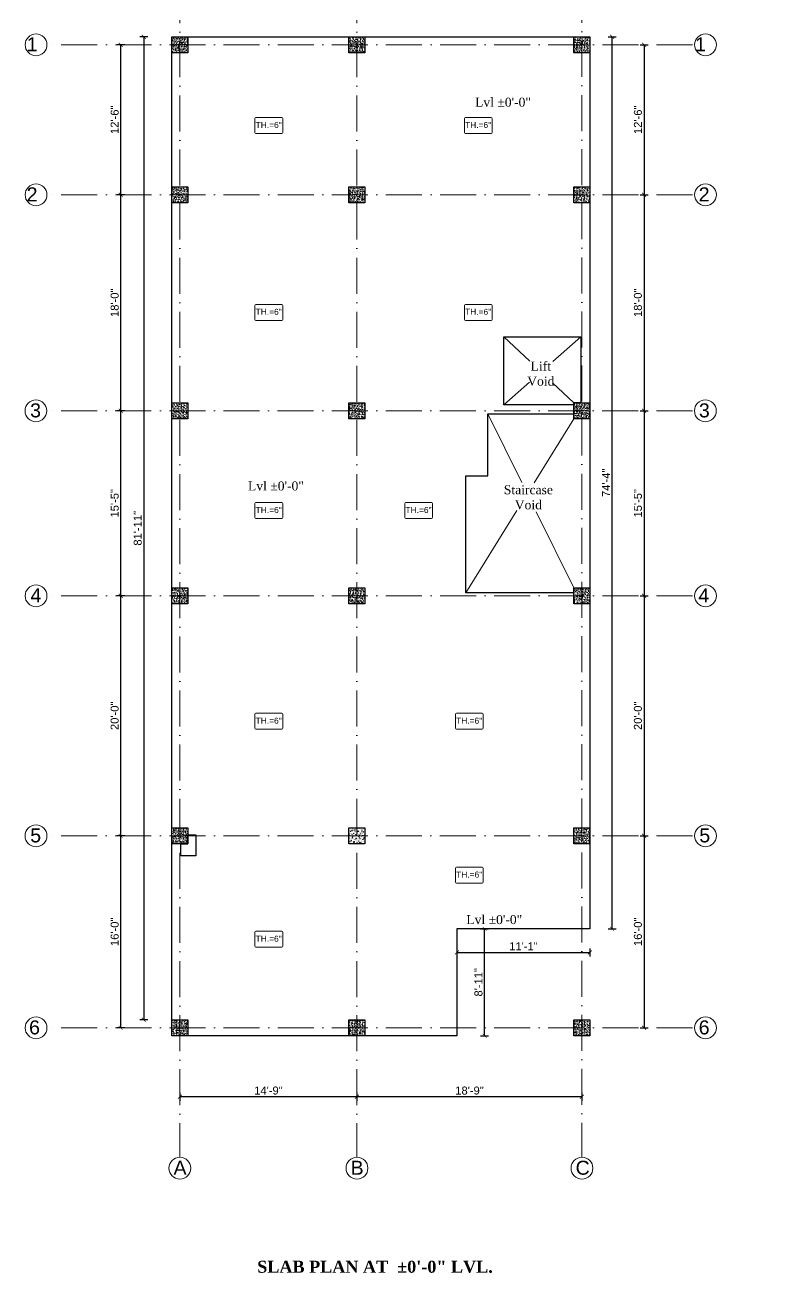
# Model space of a CAD drawing. Header units: inches. Extents: x 10755 to 33653, y -10992 to 10708.
# Drawn here: x 11952 to 12711, y 3498 to 4749 of the extents above; entities that cross this region are included whole.
import ezdxf

# ---------------------------------------------------------------- set-up
doc = ezdxf.new("R2010")
doc.units = ezdxf.units.IN
doc.header["$MEASUREMENT"] = 0
doc.linetypes.add('ACAD_ISO03W100', pattern=[30, 12, -18])
doc.linetypes.add('ACAD_ISO10W100', pattern=[18, 12, -3, 0, -3])
for name, color, linetype, lineweight in [('centerline', 9, 'ACAD_ISO10W100', 5), ('col', 1, 'Continuous', 30), ('dim', 6, 'Continuous', 13), ('dimension center - 8', 134, 'Continuous', 13), ('dimension element- 8', 5, 'Continuous', 13), ('DIMINSION', 5, 'Continuous', 15), ('hatch- rcc', 252, 'Continuous', 5), ('hidden', 52, 'ACAD_ISO03W100', 13), ('rcc slab', 14, 'Continuous', 30), ('Text', 150, 'Continuous', 18), ('text-1-8', 6, 'Continuous', 13), ('wall', 1, 'Continuous', 35)]:
    doc.layers.add(name, color=color, linetype=linetype, lineweight=lineweight)
doc.layers.add('T-TEXT', color=230, linetype='Continuous')
doc.layers.get('DIMINSION').off()
doc.styles.get("Standard").update_dxf_attribs({"font": 'arial.ttf'})
doc.styles.add('suren', font='times.ttf', dxfattribs={"height": 4})
doc.styles.add('Times New Roman', font='times.ttf')
doc.styles.add('titles', font='verdana.ttf')
doc.dimstyles.new('S8', dxfattribs={"dimscale": 8, "dimtxt": 1, "dimasz": 0.5, "dimexe": 0.5, "dimexo": 0.5, "dimgap": 0.25, "dimtad": 1, "dimzin": 3, "dimdsep": 46, "dimlunit": 4, "dimtxsty": 'Standard', "dimblk": 'ARCHTICK', "dimcen": 0, "dimclrd": 256, "dimclre": 256, "dimclrt": 6, "dimadec": 0, "dimazin": 0, "dimtfac": 0.5, "dimtix": 1, "dimtmove": 1, "dimatfit": 3, "dimfxl": 0.5, "dimfxlon": 1, "dimfrac": 1, "dimtolj": 1, "dimtzin": 0, "dimarcsym": 1})

# ---------------------------------------------------------------- blocks, each defined once
blk = doc.blocks.new('ETERWEWE')
at = {"layer": 'hatch- rcc', "linetype": 'Continuous', "ltscale": 30}
h = blk.add_hatch(dxfattribs=at)
h.set_pattern_fill('AR-CONC', color=256, scale=0.5, style=0)
h.set_pattern_definition([(50, (0, 0), (3.586300913, -0.313760675), [0.375, -4.125]), (355, (0, 0), (-0.69375667, 3.76096067), [0.3, -3.3]), (100.4514445, (0.299, -0.026), (2.89254423, 3.447199955), [0.31870096, -3.50571056]), (46.1842, (0, 1), (5.33620665, -0.8275964), [0.5625, -6.1875]), (96.6356355, (0.4447, 0.931), (4.67330973, 4.870593), [0.47805171, -5.2585688]), (351.184164, (0, 1), (4.67330973, 4.870593), [0.45, -4.95]), (21, (0.5, 0.75), (2.98453526, -2.013094453), [0.375, -4.125]), (326, (0.5, 0.75), (1.21657666, 3.625750225), [0.3, -3.3]), (71.4514447, (0.7487, 0.5822), (4.20111188, 1.612655764), [0.31870095, -3.50571056]), (37.5, (0, 0), (0.060799277, 1.664469269), [0, -3.26, 0, -3.35, 0, -3.3125]), (7.5, (0, 0), (1.315347687, 1.97205856), [0, -1.91, 0, -3.185, 0, -1.2625]), (327.5, (-1.115, 0), (2.669112181, -0.112774359), [0, -1.25, 0, -3.9, 0, -5.175]), (317.5, (-1.615, 0), (2.915930847, 0.50052491), [0, -1.625, 0, -2.59, 0, -3.675])])
h.paths.add_polyline_path([(159423.2, -3794.6), (159439.2, -3794.6), (159439.2, -3778.6), (159423.2, -3778.6)])
at = {"layer": 'col', "linetype": 'Continuous', "ltscale": 30}
blk.add_lwpolyline([(159423.2, -3794.6), (159423.2, -3778.6), (159439.2, -3778.6), (159439.2, -3794.6), (159423.2, -3794.6)], dxfattribs=at)
blk = doc.blocks.new('wewerrr')
at = {"layer": 'DIMINSION', "linetype": 'Continuous'}
for p in [(16886.6, 33.2), (16886.6, 33.2), (17063.6, 33.2), (17063.6, 33.2), (17288.6, 33.2), (17288.6, 33.2), (16886.6, -116.8), (16886.6, -116.8), (17063.6, -116.8), (17063.6, -116.8), (17288.6, -116.8), (17288.6, -116.8), (16886.6, -332.8), (16886.6, -332.8), (17063.6, -332.8), (17063.6, -332.8), (17288.6, -332.8), (17288.6, -332.8), (16886.6, -517.8), (16886.6, -517.8), (17063.6, -517.8), (17063.6, -517.8), (17288.5, -517.8), (17288.5, -517.8), (16886.6, -757.8), (16886.6, -757.8), (17063.6, -757.8), (17063.6, -757.8), (17288.6, -757.8), (17288.6, -757.8), (16886.6, -949.8), (16886.6, -949.8), (17063.6, -949.8), (17063.6, -949.8), (17288.6, -949.8), (17288.6, -949.8)]:
    blk.add_blockref('ETERWEWE', p, dxfattribs=at)
blk = doc.blocks.new('_ArchTick')
at = {"color": 0, "const_width": 0.15}
blk.add_lwpolyline([(-0.5, -0.5), (0.5, 0.5)], dxfattribs=at)
blk = doc.blocks.new('*D1445')
at = {"layer": 'Defpoints', "color": 0, "transparency": 16777216}
for p in [(12517, 4760.4), (12115.1, 4737.3), (12517, 4737.3)]:
    blk.add_point(p, dxfattribs=at)
at = {"layer": 'dimension element- 8', "lineweight": -2, "transparency": 16777216}
for p, q in [((12115.1, 4756.4), (12115.1, 4764.4)), ((12115.1, 4760.4), (12517, 4760.4)), ((12517, 4756.4), (12517, 4764.4))]:
    blk.add_line(p, q, dxfattribs=at)
at = {"layer": 'dimension element- 8', "lineweight": -2, "transparency": 16777216, "xscale": 4, "yscale": 4, "zscale": 4, "rotation": 180}
blk.add_blockref('_ArchTick', (12115.1, 4760.4), dxfattribs=at)
at = {"layer": 'dimension element- 8', "lineweight": -2, "transparency": 16777216, "xscale": 4, "yscale": 4, "zscale": 4}
blk.add_blockref('_ArchTick', (12517, 4760.4), dxfattribs=at)
at = {"layer": 'dimension element- 8', "color": 6, "transparency": 16777216, "insert": (12316.1, 4766.5), "char_height": 8, "attachment_point": 5}
blk.add_mtext('\\A1;33\'-6"', dxfattribs=at)
blk = doc.blocks.new('*D1446')
at = {"layer": 'Defpoints', "color": 0, "transparency": 16777216}
for p in [(12099.1, 4737.3), (12071, 3754.3), (12099.1, 3754.3)]:
    blk.add_point(p, dxfattribs=at)
at = {"layer": 'dimension element- 8', "lineweight": -2, "transparency": 16777216}
for p, q in [((12075, 4737.3), (12067, 4737.3)), ((12071, 4737.3), (12071, 3754.3)), ((12075, 3754.3), (12067, 3754.3))]:
    blk.add_line(p, q, dxfattribs=at)
at = {"layer": 'dimension element- 8', "lineweight": -2, "transparency": 16777216, "xscale": 4, "yscale": 4, "zscale": 4}
for p, rotation in [((12071, 4737.3), 90), ((12071, 3754.3), 270)]:
    blk.add_blockref('_ArchTick', p, dxfattribs=dict(at, rotation=rotation))
at = {"layer": 'dimension element- 8', "color": 6, "transparency": 16777216, "insert": (12064.9, 4245.8), "char_height": 8, "attachment_point": 5, "rotation": 90}
blk.add_mtext('\\A1;81\'-11"', dxfattribs=at)
blk = doc.blocks.new('*D1447')
at = {"layer": 'Defpoints', "color": 0, "transparency": 16777216}
for p in [(12384, 3845.3), (12411.7, 3845.3), (12384, 3738.3)]:
    blk.add_point(p, dxfattribs=at)
at = {"layer": 'dimension element- 8', "lineweight": -2, "transparency": 16777216}
for p, q in [((12407.7, 3845.3), (12415.7, 3845.3)), ((12411.7, 3738.3), (12411.7, 3845.3)), ((12407.7, 3738.3), (12415.7, 3738.3))]:
    blk.add_line(p, q, dxfattribs=at)
at = {"layer": 'dimension element- 8', "lineweight": -2, "transparency": 16777216, "xscale": 4, "yscale": 4, "zscale": 4}
for p, rotation in [((12411.7, 3845.3), 90), ((12411.7, 3738.3), 270)]:
    blk.add_blockref('_ArchTick', p, dxfattribs=dict(at, rotation=rotation))
at = {"layer": 'dimension element- 8', "color": 6, "transparency": 16777216, "insert": (12405.6, 3791.8), "char_height": 8, "attachment_point": 5, "rotation": 90}
blk.add_mtext('\\A1;8\'-11"', dxfattribs=at)
blk = doc.blocks.new('*D1448')
at = {"layer": 'Defpoints', "color": 0, "transparency": 16777216}
for p in [(12384, 3845.3), (12517, 3845.3), (12517, 3821.7)]:
    blk.add_point(p, dxfattribs=at)
at = {"layer": 'dimension element- 8', "lineweight": -2, "transparency": 16777216}
for p, q in [((12384, 3825.7), (12384, 3817.7)), ((12384, 3821.7), (12517, 3821.7)), ((12517, 3825.7), (12517, 3817.7))]:
    blk.add_line(p, q, dxfattribs=at)
at = {"layer": 'dimension element- 8', "lineweight": -2, "transparency": 16777216, "xscale": 4, "yscale": 4, "zscale": 4, "rotation": 180}
blk.add_blockref('_ArchTick', (12384, 3821.7), dxfattribs=at)
at = {"layer": 'dimension element- 8', "lineweight": -2, "transparency": 16777216, "xscale": 4, "yscale": 4, "zscale": 4}
blk.add_blockref('_ArchTick', (12517, 3821.7), dxfattribs=at)
at = {"layer": 'dimension element- 8', "color": 6, "transparency": 16777216, "insert": (12450.5, 3827.8), "char_height": 8, "attachment_point": 5}
blk.add_mtext('\\A1;11\'-1"', dxfattribs=at)
blk = doc.blocks.new('*D1449')
at = {"layer": 'Defpoints', "color": 0, "transparency": 16777216}
for p in [(12517, 4737.3), (12539.1, 4737.3), (12517, 3845.3)]:
    blk.add_point(p, dxfattribs=at)
at = {"layer": 'dimension element- 8', "lineweight": -2, "transparency": 16777216}
for p, q in [((12535.1, 4737.3), (12543.1, 4737.3)), ((12539.1, 3845.3), (12539.1, 4737.3)), ((12535.1, 3845.3), (12543.1, 3845.3))]:
    blk.add_line(p, q, dxfattribs=at)
at = {"layer": 'dimension element- 8', "lineweight": -2, "transparency": 16777216, "xscale": 4, "yscale": 4, "zscale": 4}
for p, rotation in [((12539.1, 4737.3), 90), ((12539.1, 3845.3), 270)]:
    blk.add_blockref('_ArchTick', p, dxfattribs=dict(at, rotation=rotation))
at = {"layer": 'dimension element- 8', "color": 6, "transparency": 16777216, "insert": (12533.1, 4291.3), "char_height": 8, "attachment_point": 5, "rotation": 90}
blk.add_mtext('\\A1;74\'-4"', dxfattribs=at)
blk = doc.blocks.new('*D1715')
at = {"layer": 'Defpoints', "color": 0, "transparency": 16777216}
for p in [(12528.8, 4729.3), (12528.8, 4579.3), (12571.1, 4579.3)]:
    blk.add_point(p, dxfattribs=at)
at = {"layer": 'dimension center - 8', "lineweight": -2, "transparency": 16777216}
for p, q in [((12567.1, 4729.3), (12575.1, 4729.3)), ((12571.1, 4729.3), (12571.1, 4579.3)), ((12567.1, 4579.3), (12575.1, 4579.3))]:
    blk.add_line(p, q, dxfattribs=at)
at = {"layer": 'dimension center - 8', "lineweight": -2, "transparency": 16777216, "xscale": 4, "yscale": 4, "zscale": 4}
for p, rotation in [((12571.1, 4729.3), 90), ((12571.1, 4579.3), 270)]:
    blk.add_blockref('_ArchTick', p, dxfattribs=dict(at, rotation=rotation))
at = {"layer": 'dimension center - 8', "color": 6, "transparency": 16777216, "insert": (12565, 4654.3), "char_height": 8, "attachment_point": 5, "rotation": 90}
blk.add_mtext('\\A1;12\'-6"', dxfattribs=at)
blk = doc.blocks.new('*D1711')
at = {"layer": 'Defpoints', "color": 0, "transparency": 16777216}
for p in [(12528.8, 4579.3), (12522, 4363.3), (12571.1, 4363.3)]:
    blk.add_point(p, dxfattribs=at)
at = {"layer": 'dimension center - 8', "lineweight": -2, "transparency": 16777216}
for p, q in [((12567.1, 4579.3), (12575.1, 4579.3)), ((12571.1, 4579.3), (12571.1, 4363.3)), ((12567.1, 4363.3), (12575.1, 4363.3))]:
    blk.add_line(p, q, dxfattribs=at)
at = {"layer": 'dimension center - 8', "lineweight": -2, "transparency": 16777216, "xscale": 4, "yscale": 4, "zscale": 4}
for p, rotation in [((12571.1, 4579.3), 90), ((12571.1, 4363.3), 270)]:
    blk.add_blockref('_ArchTick', p, dxfattribs=dict(at, rotation=rotation))
at = {"layer": 'dimension center - 8', "color": 6, "transparency": 16777216, "insert": (12565, 4471.3), "char_height": 8, "attachment_point": 5, "rotation": 90}
blk.add_mtext('\\A1;18\'-0"', dxfattribs=at)
blk = doc.blocks.new('*D1712')
at = {"layer": 'Defpoints', "color": 0, "transparency": 16777216}
for p in [(12522, 4363.3), (12523.4, 4178.3), (12571.1, 4178.3)]:
    blk.add_point(p, dxfattribs=at)
at = {"layer": 'dimension center - 8', "lineweight": -2, "transparency": 16777216}
for p, q in [((12567.1, 4363.3), (12575.1, 4363.3)), ((12571.1, 4363.3), (12571.1, 4178.3)), ((12567.1, 4178.3), (12575.1, 4178.3))]:
    blk.add_line(p, q, dxfattribs=at)
at = {"layer": 'dimension center - 8', "lineweight": -2, "transparency": 16777216, "xscale": 4, "yscale": 4, "zscale": 4}
for p, rotation in [((12571.1, 4363.3), 90), ((12571.1, 4178.3), 270)]:
    blk.add_blockref('_ArchTick', p, dxfattribs=dict(at, rotation=rotation))
at = {"layer": 'dimension center - 8', "color": 6, "transparency": 16777216, "insert": (12565, 4270.8), "char_height": 8, "attachment_point": 5, "rotation": 90}
blk.add_mtext('\\A1;15\'-5"', dxfattribs=at)
blk = doc.blocks.new('*D1713')
at = {"layer": 'Defpoints', "color": 0, "transparency": 16777216}
for p in [(12523.4, 4178.3), (12523, 3938.3), (12571.1, 3938.3)]:
    blk.add_point(p, dxfattribs=at)
at = {"layer": 'dimension center - 8', "lineweight": -2, "transparency": 16777216}
for p, q in [((12567.1, 4178.3), (12575.1, 4178.3)), ((12571.1, 4178.3), (12571.1, 3938.3)), ((12567.1, 3938.3), (12575.1, 3938.3))]:
    blk.add_line(p, q, dxfattribs=at)
at = {"layer": 'dimension center - 8', "lineweight": -2, "transparency": 16777216, "xscale": 4, "yscale": 4, "zscale": 4}
for p, rotation in [((12571.1, 4178.3), 90), ((12571.1, 3938.3), 270)]:
    blk.add_blockref('_ArchTick', p, dxfattribs=dict(at, rotation=rotation))
at = {"layer": 'dimension center - 8', "color": 6, "transparency": 16777216, "insert": (12565, 4058.3), "char_height": 8, "attachment_point": 5, "rotation": 90}
blk.add_mtext('\\A1;20\'-0"', dxfattribs=at)
blk = doc.blocks.new('*D1714')
at = {"layer": 'Defpoints', "color": 0, "transparency": 16777216}
for p in [(12523, 3938.3), (12523, 3746.3), (12571.1, 3746.3)]:
    blk.add_point(p, dxfattribs=at)
at = {"layer": 'dimension center - 8', "lineweight": -2, "transparency": 16777216}
for p, q in [((12567.1, 3938.3), (12575.1, 3938.3)), ((12571.1, 3938.3), (12571.1, 3746.3)), ((12567.1, 3746.3), (12575.1, 3746.3))]:
    blk.add_line(p, q, dxfattribs=at)
at = {"layer": 'dimension center - 8', "lineweight": -2, "transparency": 16777216, "xscale": 4, "yscale": 4, "zscale": 4}
for p, rotation in [((12571.1, 3938.3), 90), ((12571.1, 3746.3), 270)]:
    blk.add_blockref('_ArchTick', p, dxfattribs=dict(at, rotation=rotation))
at = {"layer": 'dimension center - 8', "color": 6, "transparency": 16777216, "insert": (12565, 3842.3), "char_height": 8, "attachment_point": 5, "rotation": 90}
blk.add_mtext('\\A1;16\'-0"', dxfattribs=at)
blk = doc.blocks.new('*D1741')
at = {"layer": 'Defpoints', "color": 0, "transparency": 16777216}
for p in [(12047.9, 3938.3), (12083.7, 3938.3), (12083.7, 3746.3)]:
    blk.add_point(p, dxfattribs=at)
at = {"layer": 'dimension center - 8', "lineweight": -2, "transparency": 16777216}
for p, q in [((12051.9, 3938.3), (12043.9, 3938.3)), ((12047.9, 3746.3), (12047.9, 3938.3)), ((12051.9, 3746.3), (12043.9, 3746.3))]:
    blk.add_line(p, q, dxfattribs=at)
at = {"layer": 'dimension center - 8', "lineweight": -2, "transparency": 16777216, "xscale": 4, "yscale": 4, "zscale": 4}
for p, rotation in [((12047.9, 3938.3), 90), ((12047.9, 3746.3), 270)]:
    blk.add_blockref('_ArchTick', p, dxfattribs=dict(at, rotation=rotation))
at = {"layer": 'dimension center - 8', "color": 6, "transparency": 16777216, "insert": (12041.9, 3842.3), "char_height": 8, "attachment_point": 5, "rotation": 90}
blk.add_mtext('\\A1;16\'-0"', dxfattribs=at)
blk = doc.blocks.new('*D1742')
at = {"layer": 'Defpoints', "color": 0, "transparency": 16777216}
for p in [(12047.9, 4178.3), (12083.4, 4178.3), (12083.7, 3938.3)]:
    blk.add_point(p, dxfattribs=at)
at = {"layer": 'dimension center - 8', "lineweight": -2, "transparency": 16777216}
for p, q in [((12051.9, 4178.3), (12043.9, 4178.3)), ((12047.9, 3938.3), (12047.9, 4178.3)), ((12051.9, 3938.3), (12043.9, 3938.3))]:
    blk.add_line(p, q, dxfattribs=at)
at = {"layer": 'dimension center - 8', "lineweight": -2, "transparency": 16777216, "xscale": 4, "yscale": 4, "zscale": 4}
for p, rotation in [((12047.9, 4178.3), 90), ((12047.9, 3938.3), 270)]:
    blk.add_blockref('_ArchTick', p, dxfattribs=dict(at, rotation=rotation))
at = {"layer": 'dimension center - 8', "color": 6, "transparency": 16777216, "insert": (12041.9, 4058.3), "char_height": 8, "attachment_point": 5, "rotation": 90}
blk.add_mtext('\\A1;20\'-0"', dxfattribs=at)
blk = doc.blocks.new('*D1743')
at = {"layer": 'Defpoints', "color": 0, "transparency": 16777216}
for p in [(12047.9, 4363.3), (12083.4, 4363.3), (12083.4, 4178.3)]:
    blk.add_point(p, dxfattribs=at)
at = {"layer": 'dimension center - 8', "lineweight": -2, "transparency": 16777216}
for p, q in [((12051.9, 4363.3), (12043.9, 4363.3)), ((12047.9, 4178.3), (12047.9, 4363.3)), ((12051.9, 4178.3), (12043.9, 4178.3))]:
    blk.add_line(p, q, dxfattribs=at)
at = {"layer": 'dimension center - 8', "lineweight": -2, "transparency": 16777216, "xscale": 4, "yscale": 4, "zscale": 4}
for p, rotation in [((12047.9, 4363.3), 90), ((12047.9, 4178.3), 270)]:
    blk.add_blockref('_ArchTick', p, dxfattribs=dict(at, rotation=rotation))
at = {"layer": 'dimension center - 8', "color": 6, "transparency": 16777216, "insert": (12041.9, 4270.8), "char_height": 8, "attachment_point": 5, "rotation": 90}
blk.add_mtext('\\A1;15\'-5"', dxfattribs=at)
blk = doc.blocks.new('*D1744')
at = {"layer": 'Defpoints', "color": 0, "transparency": 16777216}
for p in [(12047.9, 4579.3), (12084.6, 4579.3), (12083.4, 4363.3)]:
    blk.add_point(p, dxfattribs=at)
at = {"layer": 'dimension center - 8', "lineweight": -2, "transparency": 16777216}
for p, q in [((12051.9, 4579.3), (12043.9, 4579.3)), ((12047.9, 4363.3), (12047.9, 4579.3)), ((12051.9, 4363.3), (12043.9, 4363.3))]:
    blk.add_line(p, q, dxfattribs=at)
at = {"layer": 'dimension center - 8', "lineweight": -2, "transparency": 16777216, "xscale": 4, "yscale": 4, "zscale": 4}
for p, rotation in [((12047.9, 4579.3), 90), ((12047.9, 4363.3), 270)]:
    blk.add_blockref('_ArchTick', p, dxfattribs=dict(at, rotation=rotation))
at = {"layer": 'dimension center - 8', "color": 6, "transparency": 16777216, "insert": (12041.9, 4471.3), "char_height": 8, "attachment_point": 5, "rotation": 90}
blk.add_mtext('\\A1;18\'-0"', dxfattribs=at)
blk = doc.blocks.new('*D1745')
at = {"layer": 'Defpoints', "color": 0, "transparency": 16777216}
for p in [(12047.9, 4729.3), (12085, 4729.3), (12084.6, 4579.3)]:
    blk.add_point(p, dxfattribs=at)
at = {"layer": 'dimension center - 8', "lineweight": -2, "transparency": 16777216}
for p, q in [((12051.9, 4729.3), (12043.9, 4729.3)), ((12047.9, 4579.3), (12047.9, 4729.3)), ((12051.9, 4579.3), (12043.9, 4579.3))]:
    blk.add_line(p, q, dxfattribs=at)
at = {"layer": 'dimension center - 8', "lineweight": -2, "transparency": 16777216, "xscale": 4, "yscale": 4, "zscale": 4}
for p, rotation in [((12047.9, 4729.3), 90), ((12047.9, 4579.3), 270)]:
    blk.add_blockref('_ArchTick', p, dxfattribs=dict(at, rotation=rotation))
at = {"layer": 'dimension center - 8', "color": 6, "transparency": 16777216, "insert": (12041.9, 4654.3), "char_height": 8, "attachment_point": 5, "rotation": 90}
blk.add_mtext('\\A1;12\'-6"', dxfattribs=at)
blk = doc.blocks.new('*D1772')
at = {"layer": 'Defpoints', "color": 0, "transparency": 16777216}
for p in [(12284.1, 4787.4), (12284.1, 4730.8), (12509, 4730.8)]:
    blk.add_point(p, dxfattribs=at)
at = {"layer": 'dimension center - 8', "lineweight": -2, "transparency": 16777216}
for p, q in [((12284.1, 4783.4), (12284.1, 4791.4)), ((12509, 4783.4), (12509, 4791.4)), ((12509, 4787.4), (12284.1, 4787.4))]:
    blk.add_line(p, q, dxfattribs=at)
at = {"layer": 'dimension center - 8', "lineweight": -2, "transparency": 16777216, "xscale": 4, "yscale": 4, "zscale": 4, "rotation": 180}
blk.add_blockref('_ArchTick', (12284.1, 4787.4), dxfattribs=at)
at = {"layer": 'dimension center - 8', "lineweight": -2, "transparency": 16777216, "xscale": 4, "yscale": 4, "zscale": 4}
blk.add_blockref('_ArchTick', (12509, 4787.4), dxfattribs=at)
at = {"layer": 'dimension center - 8', "color": 6, "transparency": 16777216, "insert": (12396.6, 4793.5), "char_height": 8, "attachment_point": 5}
blk.add_mtext('\\A1;18\'-9"', dxfattribs=at)
blk = doc.blocks.new('*D1773')
at = {"layer": 'Defpoints', "color": 0, "transparency": 16777216}
for p in [(12107.1, 4787.4), (12107.1, 4730.8), (12284.1, 4730.8)]:
    blk.add_point(p, dxfattribs=at)
at = {"layer": 'dimension center - 8', "lineweight": -2, "transparency": 16777216}
for p, q in [((12107.1, 4783.4), (12107.1, 4791.4)), ((12284.1, 4783.4), (12284.1, 4791.4)), ((12284.1, 4787.4), (12107.1, 4787.4))]:
    blk.add_line(p, q, dxfattribs=at)
at = {"layer": 'dimension center - 8', "lineweight": -2, "transparency": 16777216, "xscale": 4, "yscale": 4, "zscale": 4, "rotation": 180}
blk.add_blockref('_ArchTick', (12107.1, 4787.4), dxfattribs=at)
at = {"layer": 'dimension center - 8', "lineweight": -2, "transparency": 16777216, "xscale": 4, "yscale": 4, "zscale": 4}
blk.add_blockref('_ArchTick', (12284.1, 4787.4), dxfattribs=at)
at = {"layer": 'dimension center - 8', "color": 6, "transparency": 16777216, "insert": (12195.6, 4793.5), "char_height": 8, "attachment_point": 5}
blk.add_mtext('\\A1;14\'-9"', dxfattribs=at)
blk = doc.blocks.new('*D1784')
at = {"layer": 'Defpoints', "color": 0, "transparency": 16777216}
for p in [(12284.1, 3721.9), (12509, 3721.9), (12284.1, 3677.4)]:
    blk.add_point(p, dxfattribs=at)
at = {"layer": 'dimension center - 8', "lineweight": -2, "transparency": 16777216}
for p, q in [((12284.1, 3681.4), (12284.1, 3673.4)), ((12509, 3681.4), (12509, 3673.4)), ((12509, 3677.4), (12284.1, 3677.4))]:
    blk.add_line(p, q, dxfattribs=at)
at = {"layer": 'dimension center - 8', "lineweight": -2, "transparency": 16777216, "xscale": 4, "yscale": 4, "zscale": 4, "rotation": 180}
blk.add_blockref('_ArchTick', (12284.1, 3677.4), dxfattribs=at)
at = {"layer": 'dimension center - 8', "lineweight": -2, "transparency": 16777216, "xscale": 4, "yscale": 4, "zscale": 4}
blk.add_blockref('_ArchTick', (12509, 3677.4), dxfattribs=at)
at = {"layer": 'dimension center - 8', "color": 6, "transparency": 16777216, "insert": (12396.6, 3683.5), "char_height": 8, "attachment_point": 5}
blk.add_mtext('\\A1;18\'-9"', dxfattribs=at)
blk = doc.blocks.new('*D1785')
at = {"layer": 'Defpoints', "color": 0, "transparency": 16777216}
for p in [(12107.1, 3718.6), (12284.1, 3721.9), (12107.1, 3677.4)]:
    blk.add_point(p, dxfattribs=at)
at = {"layer": 'dimension center - 8', "lineweight": -2, "transparency": 16777216}
for p, q in [((12107.1, 3681.4), (12107.1, 3673.4)), ((12284.1, 3681.4), (12284.1, 3673.4)), ((12284.1, 3677.4), (12107.1, 3677.4))]:
    blk.add_line(p, q, dxfattribs=at)
at = {"layer": 'dimension center - 8', "lineweight": -2, "transparency": 16777216, "xscale": 4, "yscale": 4, "zscale": 4, "rotation": 180}
blk.add_blockref('_ArchTick', (12107.1, 3677.4), dxfattribs=at)
at = {"layer": 'dimension center - 8', "lineweight": -2, "transparency": 16777216, "xscale": 4, "yscale": 4, "zscale": 4}
blk.add_blockref('_ArchTick', (12284.1, 3677.4), dxfattribs=at)
at = {"layer": 'dimension center - 8', "color": 6, "transparency": 16777216, "insert": (12195.6, 3683.5), "char_height": 8, "attachment_point": 5}
blk.add_mtext('\\A1;14\'-9"', dxfattribs=at)
blk = doc.blocks.new('*D2854')
at = {"layer": 'Defpoints', "color": 0, "transparency": 16777216}
for p in [(12290.8, 10334.9), (12708.8, 10278.2), (12290.8, 3498.1)]:
    blk.add_point(p, dxfattribs=at)
at = {"layer": 'dim', "lineweight": -2, "transparency": 16777216}
for p, q in [((12290.8, 10330.9), (12290.8, 10338.9)), ((12708.8, 10334.9), (12290.8, 10334.9)), ((12708.8, 10330.9), (12708.8, 10338.9))]:
    blk.add_line(p, q, dxfattribs=at)
at = {"layer": 'dim', "lineweight": -2, "transparency": 16777216, "xscale": 4, "yscale": 4, "zscale": 4, "rotation": 180}
blk.add_blockref('_ArchTick', (12290.8, 10334.9), dxfattribs=at)
at = {"layer": 'dim', "lineweight": -2, "transparency": 16777216, "xscale": 4, "yscale": 4, "zscale": 4}
blk.add_blockref('_ArchTick', (12708.8, 10334.9), dxfattribs=at)
at = {"layer": 'dim', "color": 6, "transparency": 16777216, "insert": (12499.8, 10341), "char_height": 8, "attachment_point": 5}
blk.add_mtext('\\A1;34\'-10"', dxfattribs=at)

msp = doc.modelspace()

# ---------------------------------------------------------------- linework, layer by layer
at = {"layer": 'centerline', "ltscale": 3}
for p, q in [((12509.036, 4841.315), (12509.036, 3616.83)), ((12107.089, 4840.998), (12107.089, 3616.83)), ((12284.089, 4840.998), (12284.089, 3616.83)), ((12619.548, 4729.274), (11974.196, 4729.274)), ((12619.547, 4579.274), (11974.194, 4579.274)), ((12619.433, 4363.274), (11974.08, 4363.274)), ((12619.547, 4178.274), (11974.194, 4178.274)), ((12619.501, 3938.274), (11974.148, 3938.274)), ((12619.547, 3746.274), (11974.194, 3746.274))]:
    msp.add_line(p, q, dxfattribs=at)
at = {"layer": 'centerline', "linetype": 'Continuous'}
for centre in [(11963.284, 4729.274), (12632.519, 4729.274), (11963.282, 4579.274), (12632.517, 4579.274), (11963.168, 4363.274), (12632.404, 4363.274), (11963.282, 4178.274), (12632.517, 4178.274), (11963.237, 3938.274), (12632.472, 3938.274), (11963.282, 3746.274), (12632.517, 3746.274), (12107.089, 3605.918), (12284.089, 3605.918), (12509.036, 3605.918)]:
    msp.add_circle(centre, 10.912, dxfattribs=at)
at = {"layer": 'dimension center - 8'}
for p, q in [((12430.949, 4437.131), (12456.779, 4412.862)), ((12479.987, 4412.491), (12507.949, 4437.131)), ((12430.949, 4369.279), (12456.442, 4391.744)), ((12479.65, 4391.373), (12501.036, 4371.279)), ((12448.832, 4291.59), (12414.835, 4360.279)), ((12501.036, 4355.274), (12461.219, 4291.236)), ((12444.005, 4263.55), (12392.852, 4181.279)), ((12500.957, 4186.274), (12463.364, 4262.23))]:
    msp.add_line(p, q, dxfattribs=at)
at = {"layer": 'hidden', "linetype": 'Continuous'}
for points in [[(12183.125, 4656.52), (12208.846, 4656.52, -0.41421356), (12209.846, 4655.52), (12209.846, 4641.566, -0.41421356), (12208.846, 4640.566), (12183.125, 4640.566, -0.41421356), (12182.125, 4641.566), (12182.125, 4655.52, -0.41421356)], [(12392.538, 4656.52), (12418.259, 4656.52, -0.41421356), (12419.259, 4655.52), (12419.259, 4641.566, -0.41421356), (12418.259, 4640.566), (12392.538, 4640.566, -0.41421356), (12391.538, 4641.566), (12391.538, 4655.52, -0.41421356)], [(12183.125, 4469.674), (12208.846, 4469.674, -0.41421356), (12209.846, 4468.674), (12209.846, 4454.721, -0.41421356), (12208.846, 4453.721), (12183.125, 4453.721, -0.41421356), (12182.125, 4454.721), (12182.125, 4468.674, -0.41421356)], [(12392.538, 4469.674), (12418.259, 4469.674, -0.41421356), (12419.259, 4468.674), (12419.259, 4454.721, -0.41421356), (12418.259, 4453.721), (12392.538, 4453.721, -0.41421356), (12391.538, 4454.721), (12391.538, 4468.674, -0.41421356)], [(12183.125, 4271.53), (12208.846, 4271.53, -0.41421356), (12209.846, 4270.53), (12209.846, 4256.577, -0.41421356), (12208.846, 4255.577), (12183.125, 4255.577, -0.41421356), (12182.125, 4256.577), (12182.125, 4270.53, -0.41421356)], [(12332.972, 4271.53), (12358.693, 4271.53, -0.41421356), (12359.693, 4270.53), (12359.693, 4256.577, -0.41421356), (12358.693, 4255.577), (12332.972, 4255.577, -0.41421356), (12331.972, 4256.577), (12331.972, 4270.53, -0.41421356)], [(12183.125, 4060.86), (12208.846, 4060.86, -0.41421356), (12209.846, 4059.86), (12209.846, 4045.907, -0.41421356), (12208.846, 4044.907), (12183.125, 4044.907, -0.41421356), (12182.125, 4045.907), (12182.125, 4059.86, -0.41421356)], [(12383.579, 4060.86), (12409.3, 4060.86, -0.41421356), (12410.3, 4059.86), (12410.3, 4045.907, -0.41421356), (12409.3, 4044.907), (12383.579, 4044.907, -0.41421356), (12382.579, 4045.907), (12382.579, 4059.86, -0.41421356)], [(12383.579, 3906.995), (12409.3, 3906.995, -0.41421356), (12410.3, 3905.995), (12410.3, 3892.042, -0.41421356), (12409.3, 3891.042), (12383.579, 3891.042, -0.41421356), (12382.579, 3892.042), (12382.579, 3905.995, -0.41421356)], [(12183.125, 3842.825), (12208.846, 3842.825, -0.41421356), (12209.846, 3841.825), (12209.846, 3827.872, -0.41421356), (12208.846, 3826.872), (12183.125, 3826.872, -0.41421356), (12182.125, 3827.872), (12182.125, 3841.825, -0.41421356)]]:
    msp.add_lwpolyline(points, format="xyb", close=True, dxfattribs=at)
at = {"layer": 'rcc slab'}
for points in [[(12517.038, 4737.274), (12517.038, 3845.32), (12384.014, 3845.276), (12384.014, 3738.274), (12099.089, 3738.274), (12099.091, 4737.274), (12517.036, 4737.274)], [(12501.036, 4369.279), (12430.949, 4369.279), (12430.949, 4437.131), (12507.949, 4437.131), (12507.949, 4371.279), (12501.036, 4371.279), (12501.036, 4369.279)], [(12500.957, 4181.279), (12392.852, 4181.279), (12392.869, 4298.295), (12414.852, 4298.295), (12414.835, 4360.279), (12501.036, 4360.279)], [(12517.036, 4355.274), (12517.036, 4181.279), (12516.957, 4181.279)], [(12115.089, 3939.274), (12123.089, 3939.274), (12123.089, 3918.274), (12108.089, 3918.274), (12108.089, 3930.274), (12115.089, 3930.274), (12115.089, 3939.274)]]:
    msp.add_lwpolyline(points, dxfattribs=at)

# ---------------------------------------------------------------- block references
at = {"layer": 'wall', "linetype": 'Continuous'}
msp.add_blockref('wewerrr', (-164210.76, 8482.67), dxfattribs=at)

# ---------------------------------------------------------------- texts
at = {"layer": 'T-TEXT', "ltscale": 100, "char_height": 14, "width": 12.94397, "style": 'suren'}
for s, insert, attachment_point in [('{\\fArial|b0|i0|c0|p34;1}', (11964.77, 4736.712), 3), ('{\\fArial|b0|i0|c0|p34;1}', (12633.079, 4736.712), 3), ('{\\fArial|b0|i0|c0|p34;2}', (11964.769, 4586.712), 3), ('{\\fArial|b0|i0|c0|p34;2}', (12636.614, 4586.712), 3), ('{\\fArial|b0|i0|c0|p34;3}', (11968.211, 4370.712), 3), ('{\\fArial|b0|i0|c0|p34;3}', (12636.809, 4370.712), 3), ('{\\fArial|b0|i0|c0|p34;4}', (11968.526, 4185.712), 3), ('{\\fArial|b0|i0|c0|p34;4}', (12636.286, 4185.712), 3), ('{\\fArial|b0|i0|c0|p34;5}', (11968.339, 3945.712), 3), ('{\\fArial|b0|i0|c0|p34;5}', (12637.211, 3945.712), 3), ('{\\fArial|b0|i0|c0|p34;6}', (11967.182, 3753.712), 3), ('{\\fArial|b0|i0|c0|p34;6}', (12636.609, 3753.712), 3), ('{\\fArial|b0|i0|c0|p34;A}', (12100.731, 3613.356), 1), ('{\\fArial|b0|i0|c0|p34;B}', (12277.731, 3613.356), 1), ('{\\fArial|b0|i0|c0|p34;C}', (12502.678, 3613.356), 1)]:
    msp.add_mtext(s, dxfattribs=dict(at, insert=insert, attachment_point=attachment_point))
at = {"layer": 'Text', "char_height": 6, "width": 11.82801, "attachment_point": 8}
for insert in [(12195.815, 4646.018), (12405.229, 4646.018), (12195.815, 4459.173), (12405.229, 4459.173), (12195.815, 4261.028), (12345.662, 4261.028), (12195.815, 4050.359), (12396.269, 4050.359), (12396.269, 3896.494), (12195.815, 3832.323)]:
    msp.add_mtext('\\A1;TH.=6"', dxfattribs=dict(at, insert=insert))
at = {"layer": 'text-1-8', "char_height": 9, "width": 312.13211, "attachment_point": 7, "style": 'titles'}
for s, insert in [('{\\fTimes New Roman|b0|i0|c0|p18;Lvl ±0\'-0"}', (12402.167, 4667.231)), ('\\pxqc;{\\fTimes New Roman|b0|i0|c0|p18;Lift \\PVoid}', (12311.83, 4388.264)), ('{\\fTimes New Roman|b0|i0|c0|p18;Lvl ±0\'-0"}', (12175.175, 4283.517)), ('\\pxqc;{\\fTimes New Roman|b0|i0|c0|p18;Staircase \\PVoid}', (12299.399, 4264.614)), ('{\\fTimes New Roman|b0|i0|c0|p18;Lvl ±0\'-0"}', (12393.443, 3849.875))]:
    msp.add_mtext(s, dxfattribs=dict(at, insert=insert))
at = {"layer": 'text-1-8', "insert": (12469.876, 3513.38), "char_height": 12, "width": 290.03879, "attachment_point": 3, "line_spacing_factor": 0.938532, "style": 'Times New Roman'}
msp.add_mtext('\\pxql;{\\fTimes New Roman|b1|i0|c0|p18; SLAB PLAN AT  %%P0\'-0" LVL.}', dxfattribs=at)

# ---------------------------------------------------------------- dimensions: what is measured, and where the dimension line sits
at = {"layer": 'dim'}
dim = msp.add_linear_dim(base=(12290.828, 10334.906), p1=(12708.775, 10278.246), p2=(12290.828, 3498.131), dimstyle='S8', dxfattribs=at)
dim.commit()
dim.dimension.update_dxf_attribs({"geometry": '*D2854', "text_midpoint": (12499.801, 10340.993)})
at = {"layer": 'dimension center - 8'}
for base, p1, p2, picture, middle in [((12107.089, 4787.443), (12284.087, 4730.83), (12107.089, 4730.83), '*D1773', (12195.588, 4793.527)), ((12284.087, 4787.443), (12509.036, 4730.83), (12284.087, 4730.83), '*D1772', (12396.562, 4793.527)), ((12107.089, 3677.378), (12284.089, 3721.886), (12107.089, 3718.569), '*D1785', (12195.589, 3683.463)), ((12284.089, 3677.378), (12509.036, 3721.886), (12284.089, 3721.886), '*D1784', (12396.562, 3683.463))]:
    dim = msp.add_linear_dim(base=base, p1=p1, p2=p2, dimstyle='S8', dxfattribs=at)
    dim.commit()
    dim.dimension.update_dxf_attribs({"geometry": picture, "text_midpoint": middle})
for base, p1, p2, picture, middle in [((12047.948, 4729.274), (12084.603, 4579.274), (12084.951, 4729.274), '*D1745', (12041.863, 4654.274)), ((12571.065, 4579.274), (12528.761, 4729.274), (12528.761, 4579.274), '*D1715', (12564.98, 4654.274)), ((12047.948, 4579.274), (12083.424, 4363.274), (12084.603, 4579.274), '*D1744', (12041.863, 4471.274)), ((12571.065, 4363.274), (12528.761, 4579.274), (12521.992, 4363.274), '*D1711', (12564.98, 4471.274)), ((12047.948, 4363.274), (12083.404, 4178.274), (12083.424, 4363.274), '*D1743', (12041.863, 4270.774)), ((12571.065, 4178.274), (12521.992, 4363.274), (12523.397, 4178.274), '*D1712', (12564.98, 4270.774)), ((12047.948, 4178.274), (12083.718, 3938.274), (12083.404, 4178.274), '*D1742', (12041.863, 4058.274)), ((12571.065, 3938.274), (12523.397, 4178.274), (12522.982, 3938.274), '*D1713', (12564.98, 4058.274)), ((12047.948, 3938.274), (12083.718, 3746.274), (12083.718, 3938.274), '*D1741', (12041.863, 3842.274)), ((12571.065, 3746.274), (12522.982, 3938.274), (12523.007, 3746.274), '*D1714', (12564.98, 3842.274))]:
    dim = msp.add_linear_dim(base=base, p1=p1, p2=p2, angle=90, dimstyle='S8', dxfattribs=at)
    dim.commit()
    dim.dimension.update_dxf_attribs({"geometry": picture, "text_midpoint": middle})
at = {"layer": 'dimension element- 8'}
for base, p1, p2, picture, middle in [((12517.0361, 4760.3752), (12115.0905, 4737.2742), (12517.0361, 4737.2742), '*D1445', (12316.0633, 4766.4625)), ((12517.038, 3821.741), (12384.014, 3845.276), (12517.038, 3845.32), '*D1448', (12450.526, 3827.758))]:
    dim = msp.add_linear_dim(base=base, p1=p1, p2=p2, dimstyle='S8', dxfattribs=at)
    dim.commit()
    dim.dimension.update_dxf_attribs({"geometry": picture, "text_midpoint": middle})
for base, p1, p2, picture, middle in [((12071.029, 3754.274), (12099.091, 4737.274), (12099.089, 3754.274), '*D1446', (12064.944, 4245.774)), ((12539.113, 4737.274), (12517.038, 3845.32), (12517.036, 4737.274), '*D1449', (12533.113, 4291.297)), ((12411.731, 3845.276), (12384.014, 3738.274), (12384.014, 3845.276), '*D1447', (12405.647, 3791.775))]:
    dim = msp.add_linear_dim(base=base, p1=p1, p2=p2, angle=90, dimstyle='S8', dxfattribs=at)
    dim.commit()
    dim.dimension.update_dxf_attribs({"geometry": picture, "text_midpoint": middle})

doc.saveas('drawing.dxf')
